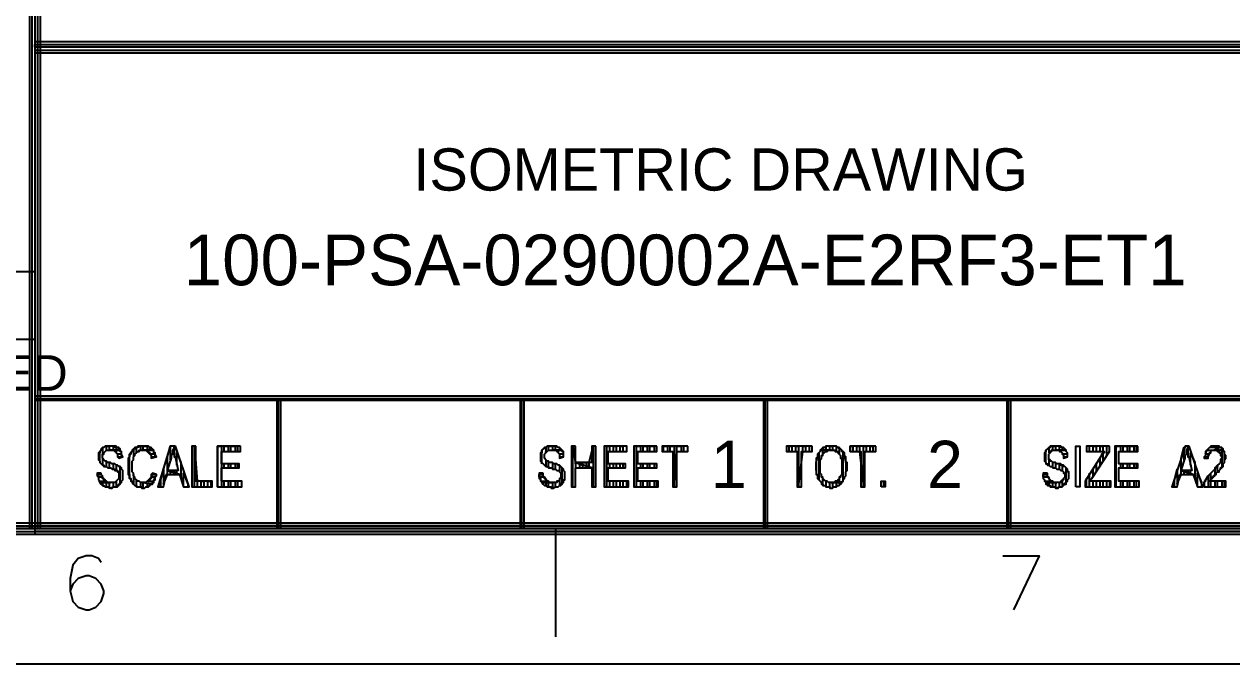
# Model space of a CAD drawing. Extents: x 0 to 594, y 0 to 420.
# Drawn here: x 403.2 to 492.5, y 0 to 47.3 of the extents above; entities that cross this region are included whole.
import ezdxf

# ---------------------------------------------------------------- set-up
doc = ezdxf.new("R2010")
doc.units = 0
doc.styles.add('HTX1', font='O8116901', dxfattribs={"width": 1.02})

msp = doc.modelspace()

# ---------------------------------------------------------------- linework, layer by layer
at = {"layer": 'GT_1', "flags": 128}
for points in [[(0, 0), (594, 0), (594, 420), (0, 420), (0, 0)], [(25, 10), (584, 10), (584, 85), (404, 85), (404, 410), (25, 410), (25, 10)], [(403.6, 10), (404.4, 10), (404.4, 82.1), (403.6, 82.1), (403.6, 10)], [(404.2, 10), (404.2, 82.1), (404, 82.1), (404, 10), (403.8, 10), (403.8, 82.1)], [(584, 45.2), (584, 46), (404, 46), (404, 45.2), (584, 45.2)], [(404, 45.4), (584, 45.4), (584, 45.6), (404, 45.6), (404, 45.8), (584, 45.8)], [(404, 29), (309, 29), (309, 24)], [(404, 24), (309, 24)], [(404, 24), (390.2, 24)], [(584, 19.5), (584, 19.8), (404, 19.8), (404, 19.5), (584, 19.5)], [(584, 19.6), (404, 19.6)], [(404, 19.6), (422, 19.6), (422, 10)], [(422.2, 19.6), (421.9, 19.6), (421.9, 10), (422.2, 10), (422.2, 19.6)], [(440.2, 19.6), (439.9, 19.6), (439.9, 10), (440.2, 10), (440.2, 19.6)], [(440, 19.6), (440, 10)], [(458.2, 19.6), (457.9, 19.6), (457.9, 10), (458.2, 10), (458.2, 19.6)], [(458, 19.6), (458, 10)], [(476.2, 19.6), (475.9, 19.6), (475.9, 10), (476.2, 10), (476.2, 19.6)], [(476, 19.6), (476, 10)], [(409.6, 16.1), (409.5, 16.1), (409.4, 16.1), (409.4, 16.1), (409.3, 16.1), (409.2, 16.1), (409.2, 16.1), (409.1, 16), (409.1, 16), (409, 16), (408.9, 15.9), (408.9, 15.9), (408.9, 15.8), (408.8, 15.7), (408.8, 15.7), (408.8, 15.6), (408.7, 15.6), (408.7, 15.5), (408.7, 15.4), (408.7, 15.3), (408.7, 15.3), (408.7, 15.2), (408.7, 15.1), (408.8, 15), (408.8, 14.9), (408.8, 14.9), (408.9, 14.8), (408.9, 14.8), (409, 14.7), (409.1, 14.7), (409.1, 14.6), (409.2, 14.6), (409.2, 14.6), (409.3, 14.6), (409.4, 14.5), (409.4, 14.5), (409.5, 14.5), (409.6, 14.5), (409.7, 14.4), (409.7, 14.4), (409.8, 14.4), (409.9, 14.4), (409.9, 14.3), (409.9, 14.3), (410, 14.3), (410.1, 14.3), (410.1, 14.2), (410.2, 14.2), (410.2, 14.1), (410.2, 14.1), (410.2, 14), (410.2, 13.9), (410.2, 13.9), (410.2, 13.8), (410.2, 13.7), (410.2, 13.7), (410.1, 13.6), (410.1, 13.6), (410, 13.5), (410, 13.5), (409.9, 13.4), (409.8, 13.4), (409.8, 13.4), (409.7, 13.4), (409.6, 13.4), (408.8, 13.4), (408.9, 13.3), (408.9, 13.3), (409, 13.2), (409, 13.2), (409.1, 13.2), (409.2, 13.1), (409.2, 13.1), (409.3, 13.1), (409.4, 13.1), (409.4, 13.1), (409.5, 13.1), (409.6, 13), (409.6, 13), (409.7, 13), (409.7, 13), (409.8, 13.1), (409.9, 13.1), (409.9, 13.1), (410, 13.1), (410.1, 13.1), (410.1, 13.2), (410.1, 13.2), (410.2, 13.2), (410.2, 13.3), (410.3, 13.3), (410.3, 13.4), (410.4, 13.4), (410.4, 13.5), (410.5, 13.6), (410.5, 13.6), (410.5, 13.7), (410.5, 13.8), (410.5, 13.9), (410.5, 13.9), (410.5, 14), (410.5, 14.1), (410.5, 14.2), (410.5, 14.2), (410.5, 14.3), (410.4, 14.4), (410.4, 14.4), (410.4, 14.5), (410.3, 14.5), (410.3, 14.6), (410.2, 14.6), (410.1, 14.7), (410.1, 14.7), (410.1, 14.7), (410, 14.7), (410, 14.7), (409.9, 14.8), (409.8, 14.8), (409.8, 14.8), (409.7, 14.8), (409.6, 14.9), (409.5, 14.9), (409.4, 14.9), (409.4, 14.9), (409.3, 15), (409.2, 15), (409.2, 15), (409.1, 15.1), (409.1, 15.1), (409.1, 15.1), (409, 15.2), (409, 15.3), (409, 15.3), (409, 15.4), (409, 15.5), (409.1, 15.5), (409.1, 15.6), (409.2, 15.7), (409.2, 15.7), (409.2, 15.7), (409.3, 15.8), (409.3, 15.8), (409.4, 15.8), (409.5, 15.8), (409.6, 15.8), (410.3, 15.8), (410.3, 15.9), (410.2, 15.9), (410.2, 16), (410.1, 16), (410, 16), (410, 16), (410, 16.1), (409.9, 16.1), (409.8, 16.1), (409.8, 16.1), (409.7, 16.1), (409.6, 16.1), (409.6, 16.1)], [(409.3, 15.8), (409.3, 16.1), (409.5, 16.1), (409.5, 15.8)], [(409.8, 15.8), (409.8, 16.1), (410, 16), (410, 15.8)], [(412, 16.1), (411.9, 16.1), (411.9, 16.1), (411.8, 16.1), (411.7, 16.1), (411.7, 16.1), (411.6, 16.1), (411.5, 16), (411.5, 16), (411.4, 16), (411.4, 15.9), (411.3, 15.9), (411.3, 15.8), (411.2, 15.8), (411.2, 15.7), (411.1, 15.6), (411.1, 15.6), (411.1, 15.5), (411, 15.4), (411, 15.4), (411, 15.4), (411, 15.3), (410.9, 15.2), (410.9, 15.1), (410.9, 15.1), (410.9, 15), (410.9, 14.9), (410.9, 14.8), (410.9, 14.7), (410.9, 14.6), (410.9, 14.5), (410.9, 14.5), (410.9, 14.4), (410.9, 14.3), (410.9, 14.2), (410.9, 14.1), (410.9, 14), (411, 14), (411, 13.9), (411, 13.8), (411, 13.7), (411.1, 13.7), (411.1, 13.6), (411.1, 13.5), (411.2, 13.5), (411.2, 13.4), (411.3, 13.3), (411.3, 13.3), (411.4, 13.2), (411.4, 13.2), (411.5, 13.2), (411.5, 13.1), (411.6, 13.1), (411.7, 13.1), (411.7, 13.1), (411.8, 13.1), (411.9, 13.1), (411.9, 13), (412, 13), (412, 13), (412.1, 13), (412.2, 13.1), (412.2, 13.1), (412.3, 13.1), (412.4, 13.1), (412.4, 13.1), (412.5, 13.2), (412.5, 13.2), (412.6, 13.3), (412.6, 13.3), (412.7, 13.3), (412, 13.4), (411.9, 13.4), (411.9, 13.4), (411.8, 13.4), (411.8, 13.4), (411.7, 13.5), (411.6, 13.5), (411.6, 13.5), (411.5, 13.6), (411.5, 13.6), (411.4, 13.7), (411.4, 13.7), (411.4, 13.8), (411.3, 13.9), (411.3, 14), (411.3, 14), (411.3, 14.1), (411.2, 14.2), (411.2, 14.3), (411.2, 14.4), (411.2, 14.4), (411.2, 14.5), (411.2, 14.6), (411.2, 14.7), (411.2, 14.8), (411.2, 14.9), (411.2, 15), (411.2, 15), (411.3, 15.1), (411.3, 15.2), (411.3, 15.3), (411.3, 15.3), (411.4, 15.4), (411.4, 15.5), (411.4, 15.5), (411.5, 15.6), (411.5, 15.6), (411.6, 15.7), (411.6, 15.7), (411.7, 15.7), (411.7, 15.8), (411.8, 15.8), (411.9, 15.8), (411.9, 15.8), (412, 15.8), (412.7, 15.8), (412.7, 15.9), (412.6, 15.9), (412.6, 16), (412.5, 16), (412.5, 16), (412.4, 16.1), (412.3, 16.1), (412.3, 16.1), (412.2, 16.1), (412.2, 16.1), (412.1, 16.1), (412, 16.1)], [(411.5, 15.6), (411.5, 16), (411.8, 16.1), (411.8, 15.8)], [(412, 15.8), (412, 16.1), (412.3, 16.1), (412.3, 15.8)], [(414.4, 16.1), (414, 16.1), (413.1, 13.1), (413.5, 13.1), (413.7, 14), (414.7, 14), (413.8, 14.3), (414.1, 15.2), (414.1, 15.3), (414.1, 15.4), (414.1, 15.5), (414.2, 15.5), (414.2, 15.6), (414.2, 15.7), (414.2, 15.8), (414.4, 16.1)], [(413.3, 13.1), (413.3, 13.6), (413.5, 14.4), (413.5, 13.3), (413.8, 14), (413.8, 15.3), (414, 16.1), (414, 15.1)], [(414.4, 16.1), (414.2, 15.8), (414.2, 15.7), (414.2, 15.7), (414.3, 15.6), (414.3, 15.5), (414.3, 15.4), (414.3, 15.3), (414.4, 15.3), (414.4, 15.2), (414.6, 14.3), (413.8, 14.3), (414.7, 14), (415, 13.1), (415.4, 13.1), (414.4, 16.1)], [(414.3, 15.9), (414.3, 16.1)], [(415.9, 16.1), (415.6, 16.1), (415.6, 13.1), (417.1, 13.1), (417.1, 13.5), (415.9, 13.5), (415.9, 16.1)], [(415.8, 13.1), (415.8, 16.1), (416, 13.5), (416, 13.1), (416.3, 13.1), (416.3, 13.5), (416.5, 13.5), (416.5, 13.1), (416.8, 13.1), (416.8, 13.5), (417, 13.5), (417, 13.1)], [(417.5, 13.1), (417.5, 16.1), (417.8, 16.1), (417.8, 13.1), (418, 13.1), (418, 13.5)], [(419.2, 16.1), (417.5, 16.1), (417.5, 13.1), (419.3, 13.1), (419.3, 13.5), (417.8, 13.5), (417.8, 14.5), (419.1, 14.5), (419.1, 14.8), (417.8, 14.8), (417.8, 15.7), (419.2, 15.7), (419.2, 16.1)], [(418, 15.7), (418, 16.1), (418.3, 16.1), (418.3, 15.7)], [(418.5, 15.7), (418.5, 16.1), (418.8, 16.1), (418.8, 15.7)], [(419, 15.7), (419, 16.1)], [(442.2, 16.1), (442.2, 16.1), (442.1, 16.1), (442, 16.1), (442, 16.1), (441.9, 16.1), (441.9, 16.1), (441.8, 16), (441.7, 16), (441.7, 16), (441.6, 15.9), (441.6, 15.9), (441.5, 15.8), (441.5, 15.7), (441.5, 15.7), (441.5, 15.6), (441.4, 15.6), (441.4, 15.5), (441.4, 15.4), (441.4, 15.3), (441.4, 15.3), (441.4, 15.2), (441.4, 15.1), (441.4, 15), (441.5, 14.9), (441.5, 14.9), (441.6, 14.8), (441.6, 14.8), (441.7, 14.7), (441.7, 14.7), (441.8, 14.6), (441.8, 14.6), (441.9, 14.6), (442, 14.6), (442, 14.5), (442.1, 14.5), (442.2, 14.5), (442.3, 14.5), (442.3, 14.4), (442.4, 14.4), (442.5, 14.4), (442.5, 14.4), (442.6, 14.3), (442.6, 14.3), (442.7, 14.3), (442.8, 14.3), (442.8, 14.2), (442.8, 14.2), (442.9, 14.1), (442.9, 14.1), (442.9, 14), (442.9, 13.9), (442.9, 13.9), (442.9, 13.8), (442.9, 13.7), (442.8, 13.7), (442.8, 13.6), (442.8, 13.6), (442.7, 13.5), (442.6, 13.5), (442.6, 13.4), (442.5, 13.4), (442.5, 13.4), (442.4, 13.4), (442.3, 13.4), (441.5, 13.4), (441.6, 13.3), (441.6, 13.3), (441.7, 13.2), (441.7, 13.2), (441.8, 13.2), (441.8, 13.2), (441.9, 13.1), (441.9, 13.1), (442, 13.1), (442, 13.1), (442.1, 13.1), (442.2, 13.1), (442.2, 13), (442.3, 13), (442.4, 13), (442.5, 13.1), (442.5, 13.1), (442.6, 13.1), (442.7, 13.1), (442.7, 13.1), (442.8, 13.2), (442.8, 13.2), (442.9, 13.2), (442.9, 13.3), (443, 13.3), (443, 13.4), (443.1, 13.4), (443.1, 13.5), (443.1, 13.6), (443.2, 13.6), (443.2, 13.7), (443.2, 13.8), (443.2, 13.9), (443.2, 13.9), (443.2, 14), (443.2, 14.1), (443.2, 14.2), (443.2, 14.2), (443.1, 14.3), (443.1, 14.4), (443.1, 14.4), (443, 14.5), (443, 14.5), (442.9, 14.6), (442.9, 14.6), (442.8, 14.7), (442.8, 14.7), (442.8, 14.7), (442.7, 14.7), (442.7, 14.7), (442.6, 14.8), (442.5, 14.8), (442.4, 14.8), (442.4, 14.8), (442.3, 14.9), (442.2, 14.9), (442.1, 14.9), (442, 14.9), (442, 15), (441.9, 15), (441.9, 15), (441.8, 15.1), (441.8, 15.1), (441.8, 15.1), (441.7, 15.2), (441.7, 15.3), (441.7, 15.3), (441.7, 15.4), (441.7, 15.5), (441.7, 15.5), (441.8, 15.6), (441.8, 15.7), (441.9, 15.7), (441.9, 15.7), (442, 15.8), (442, 15.8), (442.1, 15.8), (442.2, 15.8), (442.3, 15.8), (443, 15.8), (442.9, 15.9), (442.9, 15.9), (442.8, 16), (442.8, 16), (442.7, 16), (442.7, 16), (442.6, 16.1), (442.6, 16.1), (442.5, 16.1), (442.4, 16.1), (442.4, 16.1), (442.3, 16.1), (442.2, 16.1)], [(442, 15.8), (442, 16.1), (442.3, 16.1), (442.3, 15.8)], [(442.5, 15.8), (442.5, 16.1), (442.8, 16), (442.8, 15.8)], [(444, 16.1), (443.7, 16.1), (443.7, 13.1), (444, 13.1), (444, 14.5), (445.2, 14.5), (444, 14.9), (444, 16.1)], [(443.8, 13.1), (443.8, 16.1), (444, 14.8), (444, 14.5), (444.3, 14.5), (444.3, 14.8), (444.5, 14.7), (444.5, 14.5), (444.8, 14.5), (444.8, 14.6), (445, 14.6), (445, 14.5)], [(444, 14.8), (444, 14.9), (444.3, 14.9), (444.3, 14.8), (444.5, 14.7), (444.5, 14.9), (444.8, 14.9), (444.8, 14.6), (445, 14.6), (445, 14.9), (445.3, 16.1), (445.3, 13.1)], [(445.5, 16.1), (445.2, 16.1), (445.2, 14.9), (444, 14.9), (445.2, 14.5), (445.2, 13.1), (445.5, 13.1), (445.5, 16.1)], [(447.8, 15.7), (447.8, 16.1), (446.1, 16.1), (446.1, 13.1), (447.9, 13.1), (447.9, 13.5), (446.4, 13.5), (446.4, 14.5), (447.7, 14.5), (447.7, 14.8), (446.4, 14.8), (446.4, 15.7), (447.8, 15.7), (447.8, 16.1)], [(446.3, 13.1), (446.3, 16.1), (446.5, 16.1), (446.5, 15.7)], [(446.8, 15.7), (446.8, 16.1), (447, 16.1), (447, 15.7)], [(447.3, 15.7), (447.3, 16.1), (447.5, 16.1), (447.5, 15.7)], [(450, 16.1), (448.3, 16.1), (448.3, 13.1), (450.1, 13.1), (450.1, 13.5), (448.6, 13.5), (448.6, 14.5), (450, 14.5), (450, 14.8), (448.6, 14.8), (448.6, 15.7), (450, 15.7), (450, 16.1)], [(448.5, 13.1), (448.5, 16.1), (448.8, 16.1), (448.8, 15.7)], [(449, 15.7), (449, 16.1), (449.3, 16.1), (449.3, 15.7)], [(449.5, 15.7), (449.5, 16.1), (449.8, 16.1), (449.8, 15.7)], [(452.3, 16.1), (450.4, 16.1), (450.4, 15.7), (451.2, 15.7), (451.2, 13.1), (451.5, 13.1), (451.5, 15.7), (452.3, 15.7), (452.3, 16.1)], [(450.5, 15.7), (450.5, 16.1), (450.8, 16.1), (450.8, 15.7), (451, 15.7), (451, 16.1), (451.3, 16.1), (451.3, 13.1), (451.5, 15.7), (451.5, 16.1), (451.8, 16.1), (451.8, 15.7), (452, 15.7), (452, 16.1)], [(461.5, 16.1), (459.6, 16.1), (459.6, 15.7), (460.4, 15.7), (460.4, 13.1), (460.7, 13.1), (460.7, 15.7), (461.5, 15.7), (461.5, 16.1)], [(459.8, 15.7), (459.8, 16.1), (460, 16.1), (460, 15.7), (460.3, 15.7), (460.3, 16.1), (460.5, 16.1), (460.5, 13.1), (460.8, 15.7), (460.8, 16.1), (461, 16.1), (461, 15.7), (461.3, 15.7), (461.3, 16.1)], [(462.9, 16.1), (462.8, 16.1), (462.8, 16.1), (462.7, 16.1), (462.6, 16.1), (462.6, 16.1), (462.5, 16.1), (462.5, 16), (462.4, 16), (462.3, 16), (462.3, 15.9), (462.2, 15.9), (462.2, 15.8), (462.9, 15.8), (463, 15.8), (463, 15.8), (463.1, 15.8), (463.2, 15.8), (463.2, 15.7), (463.3, 15.7), (463.4, 15.7), (463.4, 15.6), (463.4, 15.6), (463.5, 15.5), (463.5, 15.5), (463.6, 15.4), (463.6, 15.3), (463.6, 15.2), (463.7, 15.2), (463.7, 15.1), (463.7, 15), (463.7, 14.9), (463.7, 14.9), (463.7, 14.8), (463.7, 14.7), (463.7, 14.6), (463.7, 14.5), (463.7, 14.4), (463.7, 14.3), (463.7, 14.3), (463.7, 14.2), (463.7, 14.1), (463.7, 14), (463.6, 13.9), (463.6, 13.9), (463.6, 13.8), (463.5, 13.8), (463.5, 13.7), (463.5, 13.6), (463.4, 13.6), (463.4, 13.5), (463.3, 13.5), (463.2, 13.5), (463.2, 13.4), (463.1, 13.4), (463.1, 13.4), (463, 13.4), (462.9, 13.4), (463.7, 13.4), (463.7, 13.4), (463.8, 13.5), (463.8, 13.6), (463.8, 13.6), (463.9, 13.7), (463.9, 13.8), (464, 13.9), (464, 13.9), (464, 14), (464, 14.1), (464, 14.2), (464, 14.2), (464.1, 14.3), (464.1, 14.4), (464.1, 14.5), (464.1, 14.6), (464.1, 14.7), (464.1, 14.8), (464.1, 14.9), (464, 14.9), (464, 15), (464, 15.1), (464, 15.2), (464, 15.3), (464, 15.3), (463.9, 15.4), (463.9, 15.4), (463.9, 15.5), (463.9, 15.6), (463.8, 15.6), (463.8, 15.7), (463.7, 15.7), (463.7, 15.8), (463.6, 15.9), (463.6, 15.9), (463.5, 16), (463.5, 16), (463.4, 16), (463.4, 16), (463.3, 16.1), (463.3, 16.1), (463.2, 16.1), (463.1, 16.1), (463.1, 16.1), (463, 16.1), (462.9, 16.1)], [(462.3, 15.8), (462.3, 15.9), (462.5, 16.1), (462.5, 15.8), (462.8, 15.8), (462.8, 16.1), (463, 16.1), (463, 15.8)], [(463.3, 15.7), (463.3, 16.1), (463.5, 15.9), (463.5, 15.5)], [(464.3, 15.7), (464.3, 16.1), (464.5, 16.1), (464.5, 15.7), (464.8, 15.7), (464.8, 16.1), (465, 16.1), (465, 15.7), (465.3, 13.1), (465.3, 16.1), (465.5, 16.1), (465.5, 15.7), (465.8, 15.7), (465.8, 16.1), (466, 16.1), (466, 15.7)], [(466.2, 16.1), (464.3, 16.1), (464.3, 15.7), (465.1, 15.7), (465.1, 13.1), (465.4, 13.1), (465.4, 15.7), (466.2, 15.7), (466.2, 16.1)], [(479.5, 16.1), (479.5, 16.1), (479.4, 16.1), (479.3, 16.1), (479.3, 16.1), (479.2, 16.1), (479.1, 16.1), (479.1, 16), (479, 16), (479, 16), (478.9, 15.9), (478.9, 15.9), (478.8, 15.8), (478.8, 15.7), (478.8, 15.7), (478.7, 15.6), (478.7, 15.6), (478.7, 15.5), (478.7, 15.4), (478.7, 15.3), (478.7, 15.3), (478.7, 15.2), (478.7, 15.1), (478.7, 15), (478.8, 14.9), (478.8, 14.9), (478.8, 14.8), (478.9, 14.8), (478.9, 14.7), (479, 14.7), (479.1, 14.6), (479.1, 14.6), (479.2, 14.6), (479.2, 14.6), (479.3, 14.5), (479.4, 14.5), (479.5, 14.5), (479.5, 14.5), (479.6, 14.4), (479.7, 14.4), (479.8, 14.4), (479.8, 14.4), (479.9, 14.3), (479.9, 14.3), (480, 14.3), (480, 14.3), (480.1, 14.2), (480.1, 14.2), (480.1, 14.1), (480.2, 14.1), (480.2, 14), (480.2, 13.9), (480.2, 13.9), (480.2, 13.8), (480.1, 13.7), (480.1, 13.7), (480.1, 13.6), (480, 13.6), (480, 13.5), (479.9, 13.5), (479.9, 13.4), (479.8, 13.4), (479.7, 13.4), (479.7, 13.4), (479.6, 13.4), (478.8, 13.4), (478.8, 13.3), (478.9, 13.3), (478.9, 13.2), (479, 13.2), (479.1, 13.2), (479.1, 13.1), (479.2, 13.1), (479.2, 13.1), (479.3, 13.1), (479.4, 13.1), (479.5, 13.1), (479.5, 13), (479.6, 13), (479.7, 13), (479.8, 13.1), (479.8, 13.1), (479.9, 13.1), (479.9, 13.1), (480, 13.1), (480.1, 13.2), (480.1, 13.2), (480.1, 13.2), (480.2, 13.3), (480.3, 13.3), (480.3, 13.4), (480.3, 13.4), (480.4, 13.5), (480.4, 13.6), (480.4, 13.6), (480.5, 13.7), (480.5, 13.8), (480.5, 13.9), (480.5, 13.9), (480.5, 14), (480.5, 14.1), (480.5, 14.2), (480.4, 14.2), (480.4, 14.3), (480.4, 14.4), (480.4, 14.4), (480.3, 14.5), (480.3, 14.5), (480.2, 14.6), (480.1, 14.6), (480.1, 14.7), (480.1, 14.7), (480, 14.7), (480, 14.7), (479.9, 14.7), (479.9, 14.8), (479.8, 14.8), (479.7, 14.8), (479.6, 14.8), (479.5, 14.9), (479.5, 14.9), (479.4, 14.9), (479.3, 14.9), (479.2, 15), (479.2, 15), (479.1, 15), (479.1, 15.1), (479.1, 15.1), (479, 15.1), (479, 15.2), (479, 15.3), (479, 15.3), (479, 15.4), (479, 15.5), (479, 15.5), (479.1, 15.6), (479.1, 15.7), (479.1, 15.7), (479.2, 15.7), (479.2, 15.8), (479.3, 15.8), (479.4, 15.8), (479.4, 15.8), (479.5, 15.8), (480.3, 15.8), (480.2, 15.9), (480.2, 15.9), (480.1, 16), (480, 16), (480, 16), (480, 16), (479.9, 16.1), (479.9, 16.1), (479.8, 16.1), (479.7, 16.1), (479.7, 16.1), (479.6, 16.1), (479.5, 16.1)], [(479.3, 15.8), (479.3, 16.1), (479.5, 16.1), (479.5, 15.8)], [(479.8, 15.8), (479.8, 16.1), (480, 16), (480, 15.8)], [(481, 13.1), (481, 16.1)], [(481, 13.1), (481, 16.1), (481.3, 16.1), (481.3, 13.1), (481, 13.1)], [(483.5, 16.1), (481.8, 16.1), (481.8, 15.7), (483.1, 15.7), (483.1, 15.7), (483.1, 15.6), (483, 15.6), (483, 15.5), (482.9, 15.5), (482.9, 15.4), (481.7, 13.5), (481.7, 13.1), (483.6, 13.1), (483.6, 13.5), (482, 13.5), (482.2, 13.7), (483.5, 15.7), (483.5, 16.1)], [(482, 16.1), (482, 15.7)], [(482.3, 15.7), (482.3, 16.1), (482.5, 16.1), (482.5, 15.7)], [(482.8, 15.7), (482.8, 16.1), (483, 16.1), (483, 15.7)], [(483.3, 15.4), (483.3, 16.1)], [(485.6, 16.1), (483.9, 16.1), (483.9, 13.1), (485.7, 13.1), (485.7, 13.5), (484.2, 13.5), (484.2, 14.5), (485.6, 14.5), (485.6, 14.8), (484.2, 14.8), (484.2, 15.7), (485.6, 15.7), (485.6, 16.1)], [(484, 13.1), (484, 16.1), (484.3, 16.1), (484.3, 15.7)], [(484.5, 15.7), (484.5, 16.1), (484.8, 16.1), (484.8, 15.7)], [(485, 15.7), (485, 16.1), (485.3, 16.1), (485.3, 15.7)], [(485.5, 15.7), (485.5, 16.1)], [(489.4, 16.1), (489.1, 16.1), (488.1, 13.1), (488.5, 13.1), (488.7, 14), (489.7, 14), (488.8, 14.3), (489.1, 15.2), (489.1, 15.3), (489.1, 15.4), (489.2, 15.5), (489.2, 15.5), (489.2, 15.6), (489.2, 15.7), (489.2, 15.8), (489.4, 16.1)], [(489.4, 16.1), (489.2, 15.8), (489.2, 15.7), (489.2, 15.7), (489.3, 15.6), (489.3, 15.5), (489.3, 15.4), (489.3, 15.3), (489.4, 15.3), (489.4, 15.2), (489.6, 14.3), (488.8, 14.3), (489.7, 14), (490, 13.1), (490.4, 13.1), (489.4, 16.1)], [(489.3, 15.9), (489.3, 16.1)], [(491.3, 16.1), (491.2, 16.1), (491.2, 16.1), (491.1, 16.1), (491, 16.1), (491, 16), (490.9, 16), (490.9, 16), (490.8, 15.9), (490.8, 15.9), (490.7, 15.8), (490.7, 15.8), (490.6, 15.7), (490.6, 15.7), (490.6, 15.6), (490.6, 15.5), (490.6, 15.4), (490.5, 15.3), (490.5, 15.2), (490.8, 15.2), (490.8, 15.3), (490.8, 15.4), (490.9, 15.5), (490.9, 15.5), (490.9, 15.6), (491, 15.6), (491, 15.7), (491, 15.7), (491.1, 15.8), (491.2, 15.8), (491.2, 15.8), (491.3, 15.8), (491.9, 15.8), (491.9, 15.9), (491.8, 15.9), (491.8, 16), (491.7, 16), (491.6, 16), (491.6, 16.1), (491.5, 16.1), (491.5, 16.1), (491.4, 16.1), (491.3, 16.1)], [(408.8, 15), (408.8, 15.7), (409, 16), (409, 15.5)], [(409, 15.2), (409, 14.7)], [(410.3, 15.8), (409.6, 15.8), (409.6, 15.8), (409.7, 15.8), (409.8, 15.8), (409.8, 15.8), (409.9, 15.7), (409.9, 15.7), (410, 15.7), (410, 15.6), (410.1, 15.5), (410.1, 15.5), (410.1, 15.4), (410.1, 15.3), (410.2, 15.2), (410.5, 15.3), (410.5, 15.3), (410.4, 15.4), (410.4, 15.5), (410.4, 15.6), (410.4, 15.7), (410.3, 15.7), (410.3, 15.7), (410.3, 15.8)], [(410.1, 15.3), (410.5, 15.3), (410.4, 15.5), (410.1, 15.5)], [(411, 13.7), (411, 15.5), (411.3, 15.9), (411.3, 15.3)], [(412.6, 15.3), (413, 15.3), (412.9, 15.5), (412.5, 15.5), (412.2, 15.8), (412.7, 15.8), (412, 15.8), (412, 15.8), (412.1, 15.8), (412.2, 15.8), (412.2, 15.8), (412.3, 15.7), (412.4, 15.7), (412.4, 15.7), (412.4, 15.6), (412.5, 15.6), (412.5, 15.5), (412.6, 15.4), (412.6, 15.4), (412.6, 15.3), (412.6, 15.2), (413, 15.3), (412.9, 15.3), (412.9, 15.4), (412.9, 15.5), (412.9, 15.6), (412.8, 15.6), (412.8, 15.7), (412.8, 15.8), (412.7, 15.8)], [(412.5, 15.8), (412.5, 16)], [(414.3, 15.9), (414.3, 15.5)], [(414.5, 14.7), (414.5, 15.6), (414.8, 14.9), (414.8, 13.8), (415, 13.1), (415, 14.1), (415.3, 13.3), (415.3, 13.1)], [(441.5, 14.8), (441.5, 15.8), (441.8, 16), (441.8, 15.6)], [(443, 15.8), (442.3, 15.8), (442.3, 15.8), (442.4, 15.8), (442.5, 15.8), (442.5, 15.8), (442.6, 15.7), (442.6, 15.7), (442.7, 15.7), (442.7, 15.6), (442.8, 15.5), (442.8, 15.5), (442.8, 15.4), (442.8, 15.3), (442.8, 15.2), (443.1, 15.3), (443.1, 15.3), (443.1, 15.4), (443.1, 15.5), (443.1, 15.6), (443.1, 15.7), (443, 15.7), (443, 15.7), (443, 15.8)], [(442.8, 15.3), (443.1, 15.3), (443.1, 15.5), (442.8, 15.5)], [(462.2, 15.8), (462.1, 15.8), (462.1, 15.7), (462.1, 15.7), (462, 15.6), (462, 15.6), (462, 15.5), (461.9, 15.5), (461.9, 15.4), (461.9, 15.3), (461.9, 15.2), (461.8, 15.2), (461.8, 15.1), (461.8, 15), (461.8, 14.9), (461.8, 14.8), (461.8, 14.7), (461.8, 14.7), (461.8, 14.6), (461.8, 14.5), (461.8, 14.4), (461.8, 14.4), (461.8, 14.3), (461.8, 14.2), (461.8, 14.1), (461.8, 14), (461.9, 14), (461.9, 13.9), (461.9, 13.8), (461.9, 13.8), (461.9, 13.7), (462, 13.6), (462, 13.6), (462.1, 13.5), (462.1, 13.5), (462.2, 13.4), (462.2, 13.3), (462.3, 13.3), (462.3, 13.2), (462.3, 13.2), (462.4, 13.2), (462.5, 13.2), (462.5, 13.1), (462.6, 13.1), (462.6, 13.1), (462.7, 13.1), (462.8, 13.1), (462.8, 13), (462.9, 13), (462.9, 13), (463, 13), (463.1, 13.1), (463.1, 13.1), (463.2, 13.1), (463.3, 13.1), (463.3, 13.1), (463.4, 13.2), (463.4, 13.2), (463.5, 13.2), (463.6, 13.3), (463.6, 13.3), (463.7, 13.4), (462.9, 13.4), (462.8, 13.4), (462.8, 13.4), (462.7, 13.4), (462.7, 13.4), (462.6, 13.5), (462.5, 13.5), (462.5, 13.5), (462.4, 13.6), (462.4, 13.6), (462.3, 13.7), (462.3, 13.7), (462.3, 13.8), (462.2, 13.8), (462.2, 13.9), (462.2, 14), (462.2, 14), (462.1, 14.1), (462.1, 14.2), (462.1, 14.3), (462.1, 14.4), (462.1, 14.5), (462.1, 14.6), (462.1, 14.6), (462.1, 14.7), (462.1, 14.8), (462.1, 14.9), (462.1, 15), (462.1, 15.1), (462.2, 15.2), (462.2, 15.2), (462.2, 15.3), (462.2, 15.4), (462.3, 15.4), (462.3, 15.5), (462.3, 15.5), (462.4, 15.6), (462.4, 15.6), (462.5, 15.7), (462.5, 15.7), (462.6, 15.7), (462.7, 15.8), (462.7, 15.8), (462.8, 15.8), (462.9, 15.8), (462.9, 15.8), (462.2, 15.8)], [(461.8, 14.3), (461.8, 14.9), (462, 15.6), (462, 13.6), (462.3, 13.3), (462.3, 13.8)], [(462.3, 15.4), (462.3, 15.8), (462.5, 15.8), (462.5, 15.7)], [(462.8, 15.8), (462.8, 15.8)], [(463.5, 13.8), (463.5, 13.4), (463.8, 13.5), (463.8, 15.7), (464, 14.9), (464, 14.2)], [(478.8, 14.9), (478.8, 15.8), (479, 16), (479, 15.6)], [(480.3, 15.8), (479.5, 15.8), (479.6, 15.8), (479.7, 15.8), (479.7, 15.8), (479.8, 15.8), (479.8, 15.7), (479.9, 15.7), (479.9, 15.7), (480, 15.6), (480, 15.5), (480.1, 15.5), (480.1, 15.4), (480.1, 15.3), (480.1, 15.2), (480.4, 15.3), (480.4, 15.3), (480.4, 15.4), (480.4, 15.5), (480.4, 15.6), (480.3, 15.7), (480.3, 15.7), (480.3, 15.7), (480.3, 15.8)], [(480.1, 15.3), (480.4, 15.3), (480.4, 15.5), (480, 15.5)], [(482.8, 14.6), (482.8, 15.2)], [(483, 15.6), (483, 15)], [(488.3, 13.1), (488.3, 13.6), (488.5, 14.4), (488.5, 13.3), (488.8, 14), (488.8, 15.2), (489, 16), (489, 15.1)], [(489.3, 15.9), (489.3, 15.5)], [(489.5, 14.7), (489.5, 15.6), (489.8, 14.9), (489.8, 13.8), (490, 13.1), (490, 14.1), (490.3, 13.4), (490.3, 13.1)], [(490.5, 15.3), (490.8, 15.3), (490.9, 15.5), (490.6, 15.5), (490.7, 15.8), (491.2, 15.8), (491.6, 16), (491, 16)], [(491.9, 15.8), (491.3, 15.8), (491.3, 15.8), (491.4, 15.8), (491.5, 15.8), (491.5, 15.7), (491.6, 15.7), (491.6, 15.7), (491.6, 15.6), (491.7, 15.6), (491.7, 15.5), (491.7, 15.4), (491.7, 15.4), (491.8, 15.3), (491.8, 15.2), (491.7, 15.1), (491.7, 15.1), (491.7, 15), (491.7, 14.9), (491.6, 14.8), (491.6, 14.8), (491.6, 14.8), (491.5, 14.7), (491.5, 14.6), (491.4, 14.6), (491.4, 14.5), (491.3, 14.5), (491.3, 14.4), (491.2, 14.3), (491.2, 14.3), (491.1, 14.2), (491, 14.1), (491, 14.1), (490.9, 14), (490.9, 14), (490.8, 13.9), (490.8, 13.9), (490.7, 13.8), (490.7, 13.8), (490.7, 13.7), (490.6, 13.6), (490.6, 13.6), (490.6, 13.5), (490.5, 13.4), (490.5, 13.4), (490.5, 13.3), (490.5, 13.3), (490.5, 13.2), (490.5, 13.1), (492.1, 13.1), (492.1, 13.5), (490.9, 13.5), (490.9, 13.5), (491, 13.6), (491, 13.7), (491, 13.7), (491.1, 13.7), (491.1, 13.8), (491.2, 13.8), (491.2, 13.9), (491.3, 13.9), (491.3, 14), (491.4, 14), (491.4, 14.1), (491.5, 14.2), (491.6, 14.2), (491.6, 14.3), (491.7, 14.4), (491.7, 14.4), (491.7, 14.5), (491.8, 14.5), (491.8, 14.6), (491.8, 14.6), (491.9, 14.6), (491.9, 14.7), (491.9, 14.8), (492, 14.9), (492, 14.9), (492, 15), (492, 15), (492, 15.1), (492.1, 15.2), (492.1, 15.3), (492.1, 15.4), (492, 15.5), (492, 15.5), (492, 15.6), (492, 15.7), (491.9, 15.7), (491.9, 15.8)], [(491.5, 15.7), (491.5, 15.8), (491.8, 15.8), (491.8, 14.5)], [(492, 15.1), (492, 15.5)], [(409.3, 14.6), (409.3, 15)], [(409.5, 14.9), (409.5, 14.5)], [(409.8, 14.4), (409.8, 14.8)], [(410, 14.7), (410, 14.3)], [(410, 13.5), (410, 13.1), (410.3, 13.3), (410.3, 14.6)], [(414, 14.3), (414, 14), (414.3, 14), (414.3, 14.2)], [(414, 14.3), (414, 14.3)], [(414.3, 14.3), (414.3, 14.2), (414.5, 14.1), (414.5, 14.3)], [(418, 14.5), (418, 14.8)], [(418.3, 14.8), (418.3, 14.5)], [(418.5, 14.5), (418.5, 14.8)], [(418.8, 14.8), (418.8, 14.5)], [(419, 14.5), (419, 14.8)], [(441.8, 15.1), (441.8, 14.6)], [(442, 14.5), (442, 14.9)], [(442.3, 14.9), (442.3, 14.5)], [(442.5, 14.4), (442.5, 14.8)], [(442.8, 14.7), (442.8, 14.2)], [(442.8, 13.6), (442.8, 13.2), (443, 13.4), (443, 14.5)], [(446.5, 14.8), (446.5, 14.5)], [(446.8, 14.5), (446.8, 14.8)], [(447, 14.8), (447, 14.5)], [(447.3, 14.5), (447.3, 14.8)], [(447.5, 14.8), (447.5, 14.5)], [(448.8, 14.8), (448.8, 14.5)], [(449, 14.5), (449, 14.8)], [(449.3, 14.8), (449.3, 14.5)], [(449.5, 14.5), (449.5, 14.8)], [(449.8, 14.8), (449.8, 14.5)], [(479, 15.1), (479, 14.7)], [(479.3, 14.5), (479.3, 14.9)], [(479.5, 14.9), (479.5, 14.5)], [(479.8, 14.4), (479.8, 14.8)], [(480, 14.7), (480, 14.3)], [(480, 13.6), (480, 13.2), (480.3, 13.4), (480.3, 14.5)], [(482.3, 13.9), (482.3, 14.4)], [(482.5, 14.8), (482.5, 14.2)], [(484.3, 14.8), (484.3, 14.5)], [(484.5, 14.5), (484.5, 14.8)], [(484.8, 14.8), (484.8, 14.5)], [(485, 14.5), (485, 14.8)], [(485.3, 14.8), (485.3, 14.5)], [(485.5, 14.5), (485.5, 14.8)], [(489, 14.3), (489, 14), (489.3, 14), (489.3, 14.2)], [(489, 14.3), (489, 14.3)], [(489.3, 14.3), (489.3, 14.2), (489.5, 14.1), (489.5, 14.3)], [(491, 13.7), (491, 14.1), (491.3, 14.4), (491.3, 14)], [(491.5, 14.2), (491.5, 14.7)], [(408.9, 14.1), (408.6, 14.1), (408.6, 14), (408.6, 13.9), (408.7, 13.8), (408.7, 13.7), (408.7, 13.7), (408.7, 13.6), (408.8, 13.5), (408.8, 13.5), (408.8, 13.4), (409.6, 13.4), (409.6, 13.4), (409.5, 13.4), (409.4, 13.4), (409.4, 13.4), (409.3, 13.5), (409.3, 13.5), (409.2, 13.5), (409.2, 13.6), (409.1, 13.6), (409.1, 13.7), (409, 13.7), (409, 13.8), (409, 13.8), (409, 13.9), (408.9, 14), (408.9, 14.1)], [(408.7, 13.5), (409.2, 13.5), (409, 13.8), (408.7, 13.8), (408.6, 14), (408.9, 14)], [(411.3, 14), (411.3, 13.3), (411.5, 13.1), (411.5, 13.6)], [(412.7, 14.1), (412.7, 14.1), (412.6, 14), (412.6, 13.9), (412.6, 13.8), (412.6, 13.7), (412.5, 13.7), (412.5, 13.6), (412.4, 13.6), (412.4, 13.6), (412.4, 13.5), (412.3, 13.5), (412.2, 13.4), (412.2, 13.4), (412.1, 13.4), (412, 13.4), (412, 13.4), (412.7, 13.3), (412.7, 13.4), (412.8, 13.4), (412.8, 13.5), (412.8, 13.6), (412.9, 13.6), (412.9, 13.7), (412.9, 13.8), (413, 13.9), (413, 14), (413, 14), (412.7, 14.1)], [(412.4, 13.5), (412.8, 13.5), (412.9, 13.8), (412.6, 13.8), (412.7, 14), (413, 14)], [(414.5, 14.1), (414.5, 14)], [(418.3, 13.5), (418.3, 13.1), (418.5, 13.1), (418.5, 13.5)], [(418.8, 13.5), (418.8, 13.1), (419, 13.1), (419, 13.5)], [(441.6, 14.1), (441.3, 14.1), (441.3, 14), (441.3, 13.9), (441.3, 13.8), (441.3, 13.7), (441.4, 13.7), (441.4, 13.6), (441.4, 13.5), (441.5, 13.5), (441.5, 13.4), (442.3, 13.4), (442.3, 13.4), (442.2, 13.4), (442.1, 13.4), (442.1, 13.4), (442, 13.5), (441.9, 13.5), (441.9, 13.5), (441.8, 13.6), (441.8, 13.6), (441.7, 13.7), (441.7, 13.7), (441.7, 13.8), (441.7, 13.8), (441.6, 13.9), (441.6, 14), (441.6, 14.1)], [(441.4, 13.5), (441.9, 13.5), (441.7, 13.8), (441.3, 13.8), (441.3, 14), (441.6, 14)], [(446.5, 13.5), (446.5, 13.1), (446.8, 13.1), (446.8, 13.5)], [(447, 13.5), (447, 13.1), (447.3, 13.1), (447.3, 13.5)], [(447.5, 13.5), (447.5, 13.1), (447.8, 13.1), (447.8, 13.5)], [(448.8, 13.5), (448.8, 13.1), (449, 13.1), (449, 13.5)], [(449.3, 13.5), (449.3, 13.1), (449.5, 13.1), (449.5, 13.5)], [(449.8, 13.5), (449.8, 13.1), (450, 13.1), (450, 13.5)], [(462.5, 13.5), (462.5, 13.1), (462.8, 13.1), (462.8, 13.4)], [(463.3, 13.4), (463.3, 13.5)], [(466.6, 13.1), (466.6, 13.5), (466.9, 13.5), (466.9, 13.1), (466.6, 13.1)], [(466.8, 13.1), (466.8, 13.5)], [(478.9, 14.1), (478.6, 14.1), (478.6, 14), (478.6, 13.9), (478.6, 13.8), (478.6, 13.7), (478.6, 13.7), (478.7, 13.6), (478.7, 13.5), (478.7, 13.5), (478.8, 13.4), (479.6, 13.4), (479.5, 13.4), (479.5, 13.4), (479.4, 13.4), (479.3, 13.4), (479.3, 13.5), (479.2, 13.5), (479.2, 13.5), (479.1, 13.6), (479.1, 13.6), (479, 13.7), (479, 13.7), (479, 13.8), (478.9, 13.8), (478.9, 13.9), (478.9, 14), (478.9, 14.1)], [(478.7, 13.5), (479.1, 13.5), (479, 13.8), (478.6, 13.8), (478.6, 14), (478.9, 14)], [(481.8, 13.1), (481.8, 13.7)], [(482, 14.1), (482, 13.1), (482.3, 13.1), (482.3, 13.5)], [(482.5, 13.5), (482.5, 13.1), (482.8, 13.1), (482.8, 13.5)], [(483, 13.5), (483, 13.1), (483.3, 13.1), (483.3, 13.5)], [(483.5, 13.5), (483.5, 13.1)], [(484.3, 13.5), (484.3, 13.1), (484.5, 13.1), (484.5, 13.5)], [(484.8, 13.5), (484.8, 13.1), (485, 13.1), (485, 13.5)], [(485.3, 13.5), (485.3, 13.1), (485.5, 13.1), (485.5, 13.5)], [(489.5, 14.1), (489.5, 14)], [(490.5, 13.1), (490.5, 13.4), (490.8, 13.9), (490.8, 13.1), (491, 13.1), (491, 13.5)], [(491.3, 13.5), (491.3, 13.1), (491.5, 13.1), (491.5, 13.5)], [(491.8, 13.5), (491.8, 13.1), (492, 13.1), (492, 13.5)], [(409, 13.4), (409, 13.2), (409.3, 13.1), (409.3, 13.4)], [(409.5, 13.4), (409.5, 13), (409.8, 13.1), (409.8, 13.4)], [(411.8, 13.4), (411.8, 13.1), (412, 13), (412, 13.4)], [(412.3, 13.4), (412.3, 13.1), (412.5, 13.2), (412.5, 13.3)], [(441.5, 13.4), (441.5, 13.4)], [(441.8, 13.4), (441.8, 13.2), (442, 13.1), (442, 13.4)], [(442.3, 13.4), (442.3, 13), (442.5, 13.1), (442.5, 13.4)], [(463, 13.4), (463, 13.1), (463.3, 13.1), (463.3, 13.4), (463.5, 13.4), (463.5, 13.3)], [(479, 13.4), (479, 13.2), (479.3, 13.1), (479.3, 13.4)], [(479.5, 13.4), (479.5, 13), (479.8, 13.1), (479.8, 13.4)], [(25.4, 10.4), (24.6, 9.6), (584.4, 9.6), (583.6, 10.4), (25.4, 10.4)], [(24.8, 9.8), (584.2, 9.8), (584, 10), (25, 10), (25.2, 10.2), (583.8, 10.2)], [(584, 9.6), (584, 10.4), (404, 10.4), (404, 9.6), (584, 9.6)], [(404, 10.4), (404, 9.6), (498.7, 9.6), (498.7, 10.4), (404, 10.4)], [(498.7, 9.6), (498.7, 10.4), (404, 10.4), (404, 9.6), (498.7, 9.6)], [(584, 10.2), (404, 10.2), (404, 10), (584, 10), (584, 9.8), (404, 9.8)], [(404, 9.8), (498.7, 9.8), (498.7, 10), (404, 10), (404, 10.2), (498.7, 10.2)], [(498.7, 10.2), (404, 10.2), (404, 10), (498.7, 10), (498.7, 9.8), (404, 9.8)], [(442.5, 10), (442.5, 2)], [(408.9, 7.5), (408.7, 7.8), (408.2, 8), (407.8, 8), (407.2, 7.8), (406.8, 7.3), (406.6, 6.3), (406.6, 5.4), (406.8, 4.6), (407.2, 4.2), (407.8, 4), (408, 4), (408.5, 4.2), (408.9, 4.6), (409.1, 5.2), (409.1, 5.4), (408.9, 5.9), (408.5, 6.3), (408, 6.5), (407.8, 6.5), (407.2, 6.3), (406.8, 5.9), (406.6, 5.4)], [(475.6, 8), (478.3, 8), (476.4, 4)]]:
    msp.add_lwpolyline(points, dxfattribs=at)

# ---------------------------------------------------------------- texts
at = {"layer": 'GT_1', "style": 'HTX1', "width": 1.02}
for s, height, p in [('ISOMETRIC DRAWING', 3.125, (432, 35)), ('100-PSA-0290002A-E2RF3-ET1', 3.75, (415, 28)), ('TRACED', 2.625, (391.7, 20.2)), ('1', 3.5, (454, 13)), ('2', 3.5, (470, 13))]:
    msp.add_text(s, height=height, dxfattribs=at).set_placement(p)

doc.saveas('drawing.dxf')
